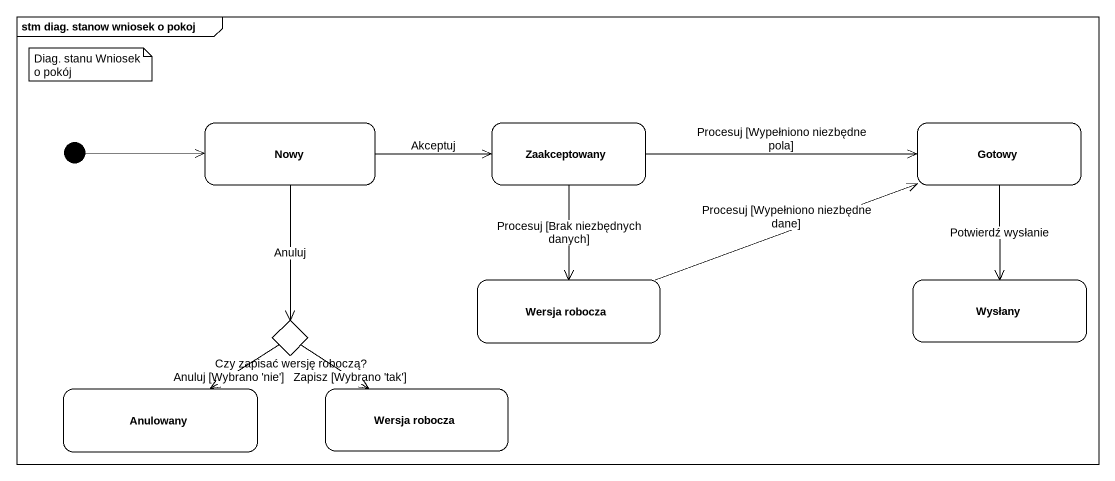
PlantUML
@startuml
mainframe stm diag. stanow wniosek o pokoj
hide empty description
state Nowy
state Zaakceptowany
state Gotowy
state "Wersja robocza" as Wersja_robocza
state Wysłany
state "Czy zapisać wersję roboczą?" as Czy_zapisać_wersję_roboczą <<choice>>
state Anulowany
state "Wersja robocza" as Wersja_robocza_2
[*] -right-> Nowy
Nowy -right-> Zaakceptowany : Akceptuj
Nowy --> Czy_zapisać_wersję_roboczą : Anuluj
Zaakceptowany -right-> Gotowy : Procesuj [Wypełniono niezbędne pola]
Zaakceptowany --> Wersja_robocza : Procesuj [Brak niezbędnych danych]
Gotowy --> Wysłany : Potwierdź wysłanie
Wersja_robocza -right-> Gotowy : Procesuj [Wypełniono niezbędne dane]
Czy_zapisać_wersję_roboczą --> Anulowany : Anuluj [Wybrano 'nie']
Czy_zapisać_wersję_roboczą --> Wersja_robocza_2 : Zapisz [Wybrano 'tak']
note as N1
  Diag. stanu Wniosek o pokój
end note
@enduml
